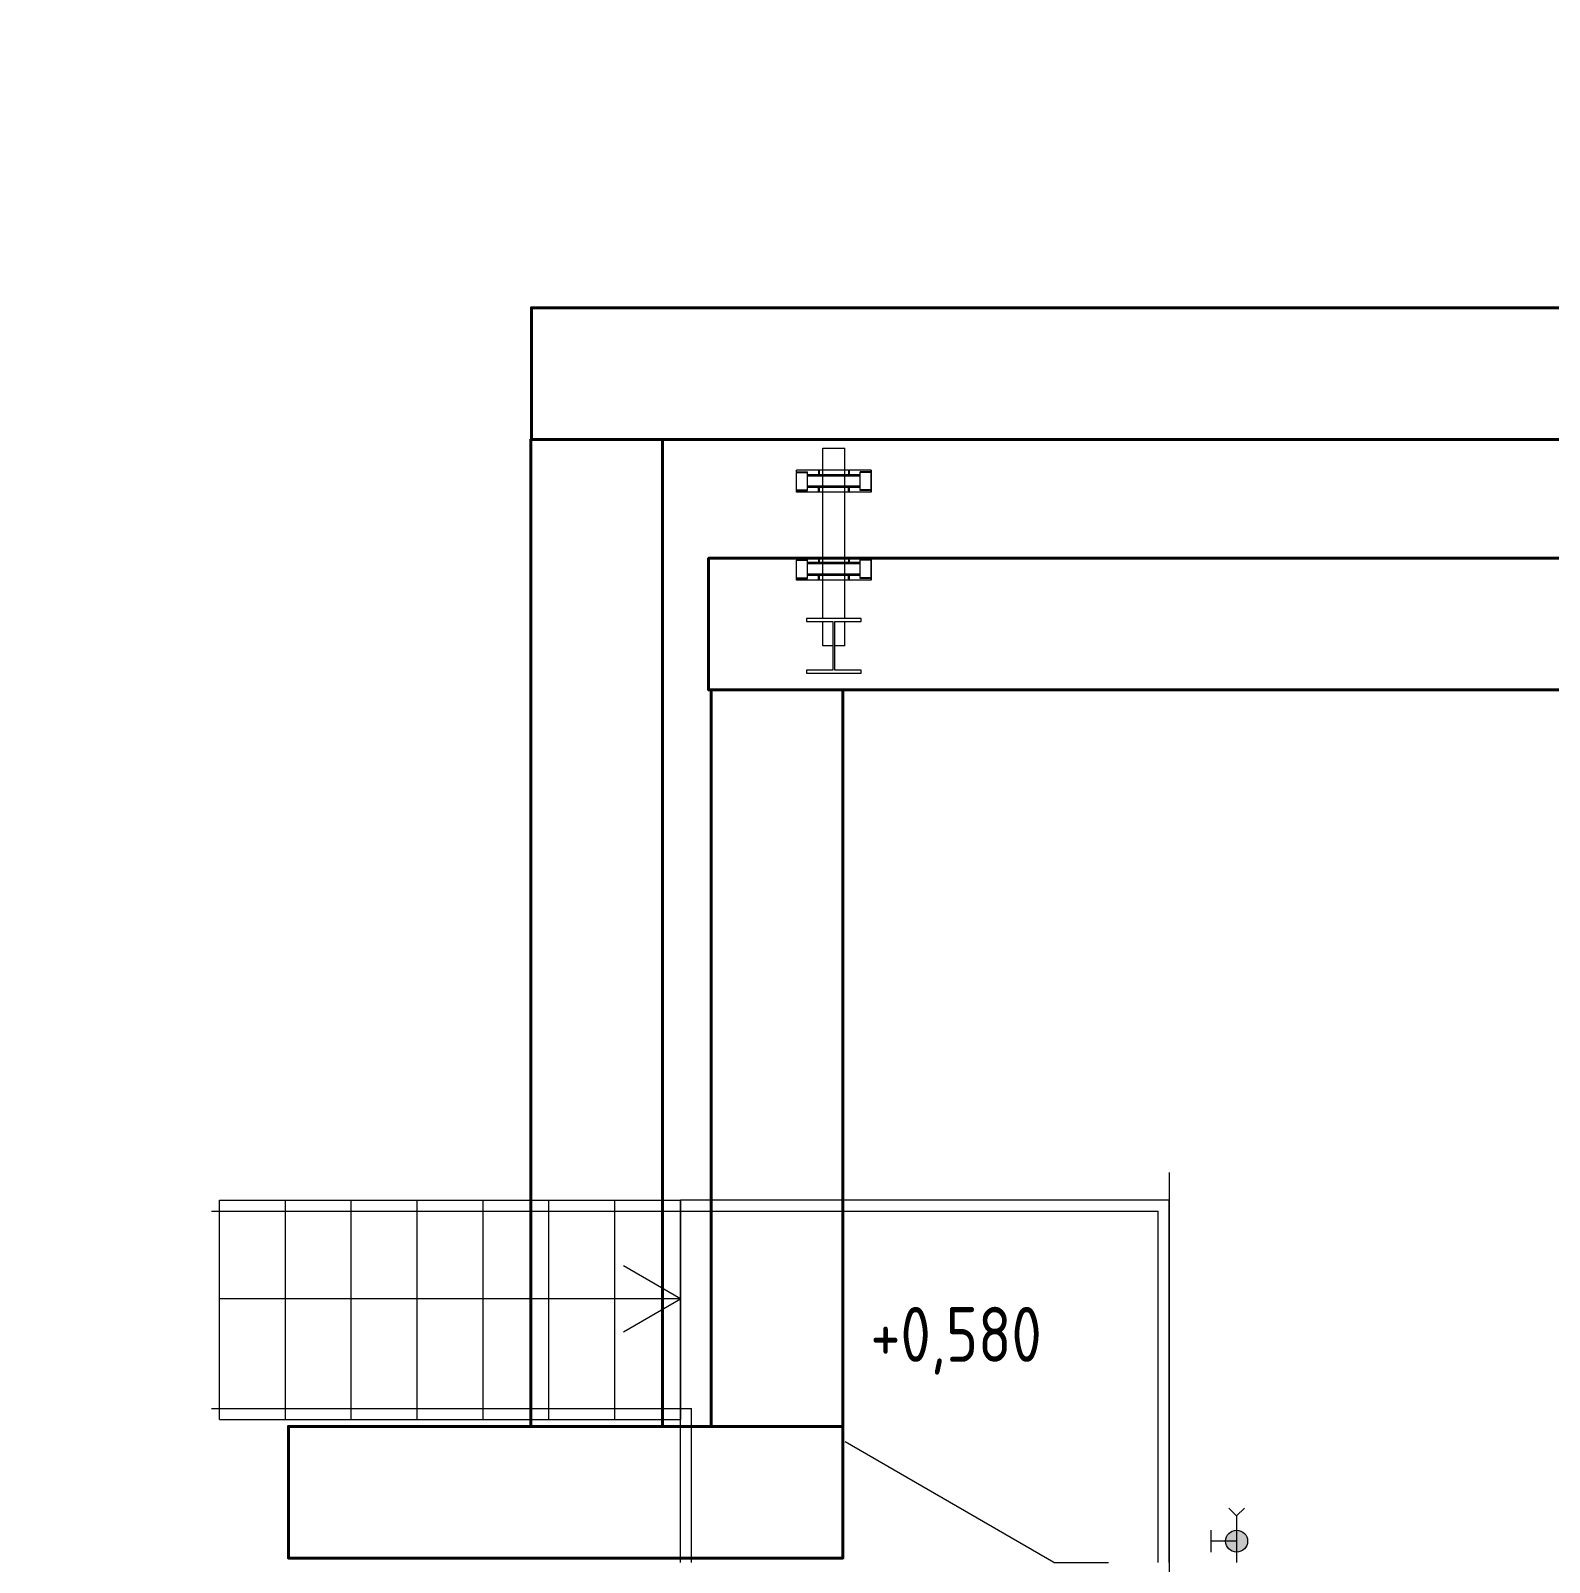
# Model space of a CAD drawing. Header units: millimetres. Extents: x -553547 to 230550, y -59438 to 214451.
# Drawn here: x 92728 to 99646, y 23805 to 30782 of the extents above; entities that cross this region are included whole.
import ezdxf
from ezdxf import colors
from ezdxf.entities.mleader import LeaderData, LeaderLine
from ezdxf.math import Vec2, Vec3

# ---------------------------------------------------------------- set-up
doc = ezdxf.new("R2010")
doc.units = ezdxf.units.MM
doc.linetypes.add('осевая', pattern=[50.8, 31.75, -6.35, 6.35, -6.35])
for name, color, linetype, lineweight in [('_Оси', 252, 'Continuous', 9), ('АР_Двери', 250, 'Continuous', 9), ('АР_Размеры', 7, 'Continuous', 20), ('АР_Тонкие', 7, 'Continuous', 0), ('В1 - хоз.-питьевой водопровод', 5, 'Continuous', 40), ('Эл.проводка', 5, 'Continuous', 60)]:
    doc.layers.add(name, color=color, linetype=linetype, lineweight=lineweight)
doc.layers.add('АТ_Кабельный короб', color=7, linetype='Continuous', lineweight=50, true_color=0xff01ff)
doc.layers.add('ПЛАН-EMBED 1_DWG$0$DwgTemplate', color=7, linetype='Continuous')
doc.layers.add('ПЛАН-EMBED 1_DWG$0$Опоры', color=7, linetype='Continuous')
doc.styles.add('GOST type A', font='GOST2304A.ttf')
doc.linetypes.add('FENCELINE1', pattern='A,6.35,-2.54,[133,ltypeshp.shx,S=2.54,R=0,X=-2.54,Y=0],-2.54,25.4', length=36.83)
doc.linetypes.add('КАБЕЛЬ_В_КОРОБЕ', pattern='A,5,[130,ltypeshp.shx,S=1,R=0,X=0,Y=0],1.5,[130,ltypeshp.shx,S=1.5,R=90,X=0,Y=-1],0,[130,ltypeshp.shx,S=2.1,R=90,X=0,Y=1],1,[130,ltypeshp.shx,S=1,R=0,X=0.5,Y=0],5', length=12.5)

# ---------------------------------------------------------------- blocks, each defined once
blk = doc.blocks.new('АР')
at = {"color": 252}
ml = blk.add_multileader_mtext('Standard', dxfattribs=at)
ml.set_content('0,000', color=252, style='GOST type A')
ml.set_leader_properties(color=256)
ml.build(insert=Vec2(0, 0))
ml.multileader.update_dxf_attribs({"has_dogleg": 0, "has_text_frame": 1, "text_left_attachment_type": 7, "text_right_attachment_type": 6, "dogleg_length": 0, "arrow_head_size": 200})
ctx = ml.context
ctx.base_point, ctx.char_height, ctx.arrow_head_size, ctx.landing_gap_size, ctx.plane_origin = Vec3(649404.1, -245448.8), 250, 200, 50, Vec3(-514199.9, -248177.5)
ctx.left_attachment, ctx.right_attachment = 7, 6
notes = []
notes.append((ctx, [(0, (0, 0, 0), (0, 0), (1, 0), 1, [])]))
ctx.mtext.insert, ctx.mtext.flow_direction = Vec3(649454.1, -245161.3), 5
ml = blk.add_multileader_mtext('Standard', dxfattribs=at)
ml.set_content('0,000', color=252, style='GOST type A')
ml.set_leader_properties(color=256)
ml.build(insert=Vec2(0, 0))
ml.multileader.update_dxf_attribs({"has_dogleg": 0, "has_text_frame": 1, "text_left_attachment_type": 7, "text_right_attachment_type": 6, "dogleg_length": 0, "arrow_head_size": 200})
ctx = ml.context
ctx.base_point, ctx.char_height, ctx.arrow_head_size, ctx.landing_gap_size, ctx.plane_origin = Vec3(641715.8, -241787.5), 250, 200, 50, Vec3(-521888.2, -239063.6)
ctx.left_attachment, ctx.right_attachment = 7, 6
notes.append((ctx, [(0, (0, 0, 0), (0, 0), (1, 0), 1, [])]))
ctx.mtext.insert, ctx.mtext.flow_direction = Vec3(641765.8, -241500), 5
ml = blk.add_multileader_mtext('Standard', dxfattribs=at)
ml.set_content('-0,020', color=252, style='GOST type A')
ml.set_leader_properties(color=256)
ml.build(insert=Vec2(0, 0))
ml.multileader.update_dxf_attribs({"has_dogleg": 0, "has_text_frame": 1, "text_left_attachment_type": 7, "text_right_attachment_type": 6, "dogleg_length": 0, "arrow_head_size": 200})
ctx = ml.context
ctx.base_point, ctx.char_height, ctx.arrow_head_size, ctx.landing_gap_size, ctx.plane_origin = Vec3(677883.5, -235529.3), 250, 200, 50, Vec3(-485627.9, -231830.1)
ctx.left_attachment, ctx.right_attachment = 7, 6
notes.append((ctx, [(0, (0, 0, 0), (0, 0), (1, 0), 1, [])]))
ctx.mtext.insert, ctx.mtext.flow_direction = Vec3(677933.5, -235241.8), 5
ml = blk.add_multileader_mtext('Standard', dxfattribs=at)
ml.set_content('0,000', color=252, style='GOST type A')
ml.set_leader_properties(color=256)
ml.build(insert=Vec2(0, 0))
ml.multileader.update_dxf_attribs({"has_dogleg": 0, "has_text_frame": 1, "text_left_attachment_type": 7, "text_right_attachment_type": 6, "dogleg_length": 0, "arrow_head_size": 200})
ctx = ml.context
ctx.base_point, ctx.char_height, ctx.arrow_head_size, ctx.landing_gap_size, ctx.plane_origin = Vec3(656104.7, -253706.8), 250, 200, 50, Vec3(-507499.3, -250982.9)
ctx.left_attachment, ctx.right_attachment = 7, 6
notes.append((ctx, [(0, (0, 0, 0), (0, 0), (1, 0), 1, [])]))
ctx.mtext.insert, ctx.mtext.flow_direction = Vec3(656154.7, -253419.3), 5
ml = blk.add_multileader_mtext('Standard', dxfattribs=at)
ml.set_content('0,000', color=252, style='GOST type A')
ml.set_leader_properties(color=256)
ml.build(insert=Vec2(0, 0))
ml.multileader.update_dxf_attribs({"has_dogleg": 0, "has_text_frame": 1, "text_left_attachment_type": 7, "text_right_attachment_type": 6, "dogleg_length": 0, "arrow_head_size": 200})
ctx = ml.context
ctx.base_point, ctx.char_height, ctx.arrow_head_size, ctx.landing_gap_size, ctx.plane_origin = Vec3(674120.3, -254449.4), 250, 200, 50, Vec3(-489483.8, -251725.5)
ctx.left_attachment, ctx.right_attachment = 7, 6
notes.append((ctx, [(0, (0, 0, 0), (0, 0), (1, 0), 1, [])]))
ctx.mtext.insert, ctx.mtext.flow_direction = Vec3(674170.3, -254161.9), 5
ml = blk.add_multileader_mtext('Standard', dxfattribs=at)
ml.set_content('0,000', color=252, style='GOST type A')
ml.set_leader_properties(color=256)
ml.build(insert=Vec2(0, 0))
ml.multileader.update_dxf_attribs({"has_dogleg": 0, "has_text_frame": 1, "text_left_attachment_type": 7, "text_right_attachment_type": 6, "dogleg_length": 0, "arrow_head_size": 200})
ctx = ml.context
ctx.base_point, ctx.char_height, ctx.arrow_head_size, ctx.landing_gap_size, ctx.plane_origin = Vec3(683757.5, -246454.6), 250, 200, 50, Vec3(-479846.5, -243730.6)
ctx.left_attachment, ctx.right_attachment = 7, 6
notes.append((ctx, [(0, (0, 0, 0), (0, 0), (1, 0), 1, [])]))
ctx.mtext.insert, ctx.mtext.flow_direction = Vec3(683807.5, -246167), 5
ml = blk.add_multileader_mtext('Standard', dxfattribs=at)
ml.set_content('0,000', color=252, style='GOST type A')
ml.set_leader_properties(color=256)
ml.build(insert=Vec2(0, 0))
ml.multileader.update_dxf_attribs({"has_dogleg": 0, "has_text_frame": 1, "text_left_attachment_type": 7, "text_right_attachment_type": 6, "dogleg_length": 0, "arrow_head_size": 200})
ctx = ml.context
ctx.base_point, ctx.char_height, ctx.arrow_head_size, ctx.landing_gap_size, ctx.plane_origin = Vec3(643346.8, -237132.2), 250, 200, 50, Vec3(-520257.3, -234408.2)
ctx.left_attachment, ctx.right_attachment = 7, 6
notes.append((ctx, [(0, (0, 0, 0), (0, 0), (1, 0), 1, [])]))
ctx.mtext.insert, ctx.mtext.flow_direction = Vec3(643396.8, -236844.6), 5
ml = blk.add_multileader_mtext('Standard', dxfattribs=at)
ml.set_content('+0,100', color=252, style='GOST type A')
ml.set_leader_properties(color=256)
ml.build(insert=Vec2(0, 0))
ml.multileader.update_dxf_attribs({"has_dogleg": 0, "has_text_frame": 1, "text_left_attachment_type": 7, "text_right_attachment_type": 6, "dogleg_length": 0, "arrow_head_size": 200})
ctx = ml.context
ctx.base_point, ctx.char_height, ctx.arrow_head_size, ctx.landing_gap_size, ctx.plane_origin = Vec3(670361, -237807.4), 250, 200, 50, Vec3(-493243.1, -235083.5)
ctx.left_attachment, ctx.right_attachment = 7, 6
notes.append((ctx, [(0, (0, 0, 0), (0, 0), (1, 0), 1, [])]))
ctx.mtext.insert, ctx.mtext.flow_direction = Vec3(670411, -237519.9), 5
ml = blk.add_multileader_mtext('Standard', dxfattribs=at)
ml.set_content('+0,600', color=252, style='GOST type A')
ml.set_leader_properties(color=256)
ml.build(insert=Vec2(0, 0))
ml.multileader.update_dxf_attribs({"has_dogleg": 0, "has_text_frame": 1, "text_left_attachment_type": 7, "text_right_attachment_type": 6, "dogleg_length": 0, "arrow_head_size": 200})
ctx = ml.context
ctx.base_point, ctx.char_height, ctx.arrow_head_size, ctx.landing_gap_size, ctx.plane_origin = Vec3(651984.7, -241980.5), 250, 200, 50, Vec3(-511405.9, -240931)
ctx.left_attachment, ctx.right_attachment = 7, 6
notes.append((ctx, [(0, (0, 0, 0), (0, 0), (1, 0), 1, [])]))
ctx.mtext.insert, ctx.mtext.flow_direction = Vec3(652034.7, -241693), 5
ml = blk.add_multileader_mtext('Standard', dxfattribs=at)
ml.set_content('-0,100', color=252, style='GOST type A')
ml.set_leader_properties(color=256)
ml.build(insert=Vec2(0, 0))
ml.multileader.update_dxf_attribs({"has_dogleg": 0, "has_text_frame": 1, "text_left_attachment_type": 7, "text_right_attachment_type": 6, "dogleg_length": 0, "arrow_head_size": 200})
ctx = ml.context
ctx.base_point, ctx.char_height, ctx.arrow_head_size, ctx.landing_gap_size, ctx.plane_origin = Vec3(648501.3, -240196.6, 75705.6), 250, 200, 50, Vec3(-514889.3, -239147.1, 75705.6)
ctx.left_attachment, ctx.right_attachment = 7, 6
notes.append((ctx, [(0, (0, 0, 0), (0, 0), (1, 0), 1, [])]))
ctx.mtext.insert, ctx.mtext.flow_direction = Vec3(648551.3, -239909, 75705.6), 5
for ctx, leaders in notes:
    for number, flags, end, landing, length, lines in leaders:
        leader = LeaderData()
        leader.index, (leader.has_last_leader_line, leader.has_dogleg_vector, leader.attachment_direction) = number, flags
        leader.last_leader_point, leader.dogleg_vector, leader.dogleg_length = Vec3(end), Vec3(landing), length
        for number, points, colour, breaks in lines:
            line = LeaderLine()
            line.index, line.vertices, line.color, line.breaks = number, Vec3.list(points), colors.encode_raw_color(colour), breaks
            leader.lines.append(line)
        ctx.leaders.append(leader)
blk = doc.blocks.new('план А')
at = {"layer": 'В1 - хоз.-питьевой водопровод', "lineweight": 0, "true_color": 0x636466}
blk.add_hatch(color=251, dxfattribs=at).paths.add_polyline_path([(101656, 10185.6, 1), (101756, 10185.6, 1)])
at = {"color": 251, "lineweight": 0, "ltscale": 100, "true_color": 0x636466}
blk.add_line((100873.2, 10088.6), (101123.2, 10088.9), dxfattribs=at)
at = {"layer": '_Оси', "color": 251, "linetype": 'осевая', "lineweight": 0, "ltscale": 80, "true_color": 0x636466}
blk.add_line((101398.7, 11864.9), (101398.7, -12837.6), dxfattribs=at)
at = {"layer": 'АР_Двери', "color": 251, "lineweight": 0, "true_color": 0x636466}
blk.add_line((100873.2, 10088.6), (99922.3, 10637.7), dxfattribs=at)
at = {"layer": 'АР_Размеры', "color": 251, "lineweight": 0, "true_color": 0x636466}
blk.add_line((99173.2, 11603), (99173.2, 11399.2), dxfattribs=at)
at = {"layer": 'АР_Тонкие', "color": 251, "lineweight": 0, "ltscale": 0.1, "true_color": 0x636466}
for p, q in [((97073.2, 11738.9), (99173.2, 11738.9)), ((97073.2, 10738.9), (97073.2, 11738.9)), ((97373.2, 10738.9), (97373.2, 11738.9)), ((97673.2, 10738.9), (97673.2, 11738.9)), ((97973.2, 10738.9), (97973.2, 11738.9)), ((98273.2, 10738.9), (98273.2, 11738.9)), ((98573.2, 10738.9), (98573.2, 11738.9)), ((98873.2, 10738.9), (98873.2, 11738.9)), ((99173.2, 11738.9), (99173.2, 10738.9)), ((99173.2, 10738.9), (99173.2, 11738.9)), ((101398.7, 11738.9), (99173.2, 11738.9)), ((101398.7, 10088.9), (101398.7, 11738.9)), ((99173.2, 10088.9), (99173.2, 10838.9)), ((97073.2, 10738.9), (99173.2, 10738.9))]:
    blk.add_line(p, q, dxfattribs=at)
at = {"layer": 'АР_Тонкие', "color": 251, "linetype": 'FENCELINE1', "lineweight": 0, "ltscale": 13, "true_color": 0x636466}
for p, q in [((97036.4, 11688.9), (99173.2, 11688.9)), ((99173.2, 11688.9), (101348.7, 11688.9)), ((101348.7, 10088.9), (101348.7, 11688.9)), ((97036.4, 10788.9), (99223.2, 10788.9)), ((99223.2, 10088.9), (99223.2, 10788.9))]:
    blk.add_line(p, q, dxfattribs=at)
at = {"layer": 'АР_Тонкие', "color": 251, "lineweight": 0, "true_color": 0x636466}
for p, q in [((99173.2, 11288.9), (98913.4, 11438.9)), ((98913.4, 11138.9), (99173.2, 11288.9))]:
    blk.add_line(p, q, dxfattribs=at)
blk.add_lwpolyline([(99173.2, 11288.9), (97073.2, 11288.9)], dxfattribs=at)
at = {"layer": 'В1 - хоз.-питьевой водопровод', "color": 251, "lineweight": 0, "true_color": 0x636466}
for p, q in [((101706, 10300.7), (101670.6, 10336.1)), ((101706, 10300.7), (101741.4, 10336.1)), ((101706, 10300.7), (101706, 10088.6)), ((101588.9, 10235.6), (101588.9, 10135.6)), ((101706, 10185.6), (101588.9, 10185.6))]:
    blk.add_line(p, q, dxfattribs=at)
blk.add_circle((101706, 10185.6), 50, dxfattribs=at)
at = {"color": 251, "lineweight": 0, "true_color": 0x636466}
ml = blk.add_multileader_mtext('Standard', dxfattribs=at)
ml.set_content('-0,020', color=(99, 100, 102), style='GOST type A')
ml.set_leader_properties(color=256)
ml.build(insert=Vec2(0, 0))
ml.multileader.update_dxf_attribs({"has_dogleg": 0, "has_text_frame": 1, "text_left_attachment_type": 7, "text_right_attachment_type": 6, "dogleg_length": 0, "arrow_head_size": 200})
ctx = ml.context
ctx.base_point, ctx.char_height, ctx.arrow_head_size, ctx.landing_gap_size, ctx.plane_origin = Vec3(127408.4, 11033.4), 250, 200, 50, Vec3(-1036103.1, 14732.6)
ctx.left_attachment, ctx.right_attachment = 7, 6
notes = []
notes.append((ctx, [(0, (0, 0, 0), (0, 0), (1, 0), 1, [])]))
ctx.mtext.insert, ctx.mtext.flow_direction = Vec3(127458.4, 11320.9), 5
ml = blk.add_multileader_mtext('Standard', dxfattribs=at)
ml.set_content('+0,580', color=(99, 100, 102), style='GOST type A')
ml.set_leader_properties(color=256)
ml.build(insert=Vec2(0, 0))
ml.multileader.update_dxf_attribs({"has_dogleg": 0, "has_text_frame": 1, "text_left_attachment_type": 7, "text_right_attachment_type": 6, "dogleg_length": 0, "arrow_head_size": 200})
ctx = ml.context
ctx.base_point, ctx.char_height, ctx.arrow_head_size, ctx.landing_gap_size, ctx.plane_origin = Vec3(99987.8, 10964.7), 250, 200, 50, Vec3(-1063402.8, 12014.2)
ctx.left_attachment, ctx.right_attachment = 7, 6
notes.append((ctx, [(0, (0, 0, 0), (0, 0), (1, 0), 1, [])]))
ctx.mtext.insert, ctx.mtext.flow_direction = Vec3(100037.8, 11252.2), 5
for ctx, leaders in notes:
    for number, flags, end, landing, length, lines in leaders:
        leader = LeaderData()
        leader.index, (leader.has_last_leader_line, leader.has_dogleg_vector, leader.attachment_direction) = number, flags
        leader.last_leader_point, leader.dogleg_vector, leader.dogleg_length = Vec3(end), Vec3(landing), length
        for number, points, colour, breaks in lines:
            line = LeaderLine()
            line.index, line.vertices, line.color, line.breaks = number, Vec3.list(points), colors.encode_raw_color(colour), breaks
            leader.lines.append(line)
        ctx.leaders.append(leader)

msp = doc.modelspace()

# ---------------------------------------------------------------- linework, layer by layer
at = {"layer": 'ПЛАН-EMBED 1_DWG$0$DwgTemplate', "color": 252, "linetype": 'Continuous', "lineweight": 15, "true_color": 0x939598}
for p, q in [((96336.507, 28104.613, 23605.68), (96336.507, 28879.613, 23605.68)), ((96336.507, 28879.613, 23605.68), (96436.506, 28879.613, 23605.68)), ((96436.506, 28104.613, 23605.68), (96436.506, 28879.613, 23605.68)), ((96336.507, 28379.613, 23605.68), (96336.507, 28679.613, 23605.68)), ((96436.506, 28379.613, 23605.68), (96436.506, 28679.613, 23605.68)), ((96261.506, 28104.613, 23605.68), (96261.506, 28090.613, 23605.68)), ((96511.506, 28104.613, 23605.68), (96261.506, 28104.613, 23605.68)), ((96261.506, 28090.613, 23605.68), (96382.006, 28090.613, 23605.68)), ((96336.507, 27979.613, 23605.68), (96336.507, 28090.613, 23605.68)), ((96382.006, 28090.613, 23605.68), (96382.006, 27868.613, 23605.68)), ((96391.006, 27868.613, 23605.68), (96391.006, 28090.613, 23605.68)), ((96391.006, 28090.613, 23605.68), (96511.506, 28090.613, 23605.68)), ((96436.506, 27979.613, 23605.68), (96436.506, 28090.613, 23605.68)), ((96511.506, 28090.613, 23605.68), (96511.506, 28104.613, 23605.68)), ((96382.006, 27979.613, 23605.68), (96336.507, 27979.613, 23605.68)), ((96436.506, 27979.613, 23605.68), (96391.006, 27979.613, 23605.68)), ((96261.506, 27868.613, 23605.68), (96261.506, 27854.613, 23605.68)), ((96382.006, 27868.613, 23605.68), (96261.506, 27868.613, 23605.68)), ((96261.506, 27854.613, 23605.68), (96511.506, 27854.613, 23605.68)), ((96511.506, 27868.613, 23605.68), (96391.006, 27868.613, 23605.68)), ((96511.506, 27854.613, 23605.68), (96511.506, 27868.613, 23605.68))]:
    msp.add_line(p, q, dxfattribs=at)
at = {"layer": 'ПЛАН-EMBED 1_DWG$0$Опоры', "color": 252, "linetype": 'Continuous', "lineweight": 15, "true_color": 0x939598}
for p, q in [((96216.167, 28772.415, 23605.68), (96216.161, 28769.415, 23605.68)), ((96216.161, 28769.415, 23605.68), (96266.161, 28769.415, 23605.68)), ((96216.167, 28772.415, 23605.68), (96266.167, 28772.415, 23605.68)), ((96216.501, 28772.415, 23605.68), (96216.501, 28779.613, 23605.68)), ((96316.495, 28779.613, 23605.68), (96216.501, 28779.613, 23605.68)), ((96266.161, 28769.415, 23605.68), (96266.167, 28772.415, 23605.68)), ((96316.275, 28758.613, 23605.68), (96266.187, 28758.613, 23605.68)), ((96506.182, 28755.613, 23605.68), (96266.19, 28755.613, 23605.68)), ((96506.185, 28752.613, 23605.68), (96266.193, 28752.613, 23605.68)), ((96316.495, 28779.613, 23605.68), (96316.275, 28761.613, 23605.68)), ((96319.275, 28761.613, 23605.68), (96316.275, 28761.613, 23605.68)), ((96316.275, 28761.613, 23605.68), (96316.275, 28758.613, 23605.68)), ((96319.275, 28758.613, 23605.68), (96316.275, 28758.613, 23605.68)), ((96319.275, 28758.613, 23605.68), (96316.493, 28758.613, 23605.68)), ((96319.495, 28779.613, 23605.68), (96316.495, 28779.613, 23605.68)), ((96319.495, 28779.613, 23605.68), (96319.275, 28761.613, 23605.68)), ((96319.275, 28761.613, 23605.68), (96319.275, 28758.613, 23605.68)), ((96319.493, 28758.613, 23605.68), (96319.501, 28762.149, 23605.68)), ((96506.178, 28758.613, 23605.68), (96319.493, 28758.613, 23605.68)), ((96319.501, 28779.613, 23605.68), (96319.495, 28779.613, 23605.68)), ((96453.494, 28779.613, 23605.68), (96319.501, 28779.613, 23605.68)), ((96319.501, 28762.149, 23605.68), (96319.501, 28779.613, 23605.68)), ((96453.494, 28779.613, 23605.68), (96453.274, 28761.613, 23605.68)), ((96453.274, 28761.613, 23605.68), (96456.274, 28761.613, 23605.68)), ((96453.274, 28761.613, 23605.68), (96453.274, 28758.613, 23605.68)), ((96453.274, 28758.613, 23605.68), (96456.274, 28758.613, 23605.68)), ((96453.494, 28779.613, 23605.68), (96456.494, 28779.613, 23605.68)), ((96456.274, 28761.613, 23605.68), (96456.494, 28779.613, 23605.68)), ((96456.274, 28758.613, 23605.68), (96456.274, 28761.613, 23605.68)), ((96456.281, 28762.149, 23605.68), (96456.5, 28762.149, 23605.68)), ((96456.5, 28762.149, 23605.68), (96456.493, 28758.613, 23605.68)), ((96456.494, 28779.613, 23605.68), (96456.5, 28779.613, 23605.68)), ((96456.5, 28779.613, 23605.68), (96456.5, 28762.149, 23605.68)), ((96556.5, 28779.613, 23605.68), (96456.5, 28779.613, 23605.68)), ((96506.161, 28769.415, 23605.68), (96506.167, 28772.415, 23605.68)), ((96556.161, 28769.415, 23605.68), (96506.161, 28769.415, 23605.68)), ((96556.167, 28772.415, 23605.68), (96506.167, 28772.415, 23605.68)), ((96556.161, 28769.415, 23605.68), (96556.167, 28772.415, 23605.68)), ((96556.274, 28758.613, 23605.68), (96556.186, 28758.613, 23605.68)), ((96556.193, 28755.613, 23605.68), (96556.189, 28755.613, 23605.68)), ((96556.193, 28755.613, 23605.68), (96556.381, 28755.613, 23605.68)), ((96556.193, 28752.613, 23605.68), (96556.193, 28755.613, 23605.68)), ((96556.381, 28752.613, 23605.68), (96556.193, 28752.613, 23605.68)), ((96556.274, 28755.613, 23605.68), (96556.274, 28758.613, 23605.68)), ((96556.274, 28758.613, 23605.68), (96556.5, 28758.613, 23605.68)), ((96556.5, 28755.613, 23605.68), (96556.274, 28755.613, 23605.68)), ((96556.381, 28755.613, 23605.68), (96556.381, 28752.613, 23605.68)), ((96556.5, 28779.613, 23605.68), (96556.506, 28779.613, 23605.68)), ((96556.5, 28679.613, 23605.68), (96556.5, 28779.613, 23605.68)), ((96556.5, 28758.613, 23605.68), (96556.5, 28755.613, 23605.68)), ((96556.506, 28779.613, 23605.68), (96556.506, 28679.613, 23605.68)), ((96216.161, 28689.812, 23605.68), (96266.161, 28689.812, 23605.68)), ((96216.161, 28689.812, 23605.68), (96216.167, 28686.812, 23605.68)), ((96216.167, 28686.812, 23605.68), (96266.167, 28686.812, 23605.68)), ((96216.501, 28679.613, 23605.68), (96216.501, 28686.812, 23605.68)), ((96316.495, 28679.613, 23605.68), (96216.501, 28679.613, 23605.68)), ((96266.167, 28686.812, 23605.68), (96266.161, 28689.812, 23605.68)), ((96506.178, 28700.613, 23605.68), (96266.187, 28700.613, 23605.68)), ((96506.182, 28703.613, 23605.68), (96266.19, 28703.613, 23605.68)), ((96506.185, 28706.613, 23605.68), (96266.193, 28706.613, 23605.68)), ((96316.275, 28697.613, 23605.68), (96316.275, 28700.613, 23605.68)), ((96319.275, 28700.613, 23605.68), (96316.275, 28700.613, 23605.68)), ((96316.495, 28679.613, 23605.68), (96316.275, 28697.613, 23605.68)), ((96319.275, 28697.613, 23605.68), (96316.275, 28697.613, 23605.68)), ((96319.495, 28679.613, 23605.68), (96316.501, 28679.613, 23605.68)), ((96319.275, 28697.613, 23605.68), (96319.275, 28700.613, 23605.68)), ((96319.495, 28679.613, 23605.68), (96319.275, 28697.613, 23605.68)), ((96319.493, 28700.613, 23605.68), (96319.501, 28697.078, 23605.68)), ((96319.501, 28679.613, 23605.68), (96319.495, 28679.613, 23605.68)), ((96319.501, 28697.078, 23605.68), (96319.501, 28679.613, 23605.68)), ((96453.494, 28679.613, 23605.68), (96319.501, 28679.613, 23605.68)), ((96456.274, 28700.613, 23605.68), (96453.274, 28700.613, 23605.68)), ((96453.274, 28697.613, 23605.68), (96453.274, 28700.613, 23605.68)), ((96453.494, 28679.613, 23605.68), (96453.274, 28697.613, 23605.68)), ((96456.274, 28697.613, 23605.68), (96453.274, 28697.613, 23605.68)), ((96456.494, 28679.613, 23605.68), (96453.494, 28679.613, 23605.68)), ((96456.274, 28700.613, 23605.68), (96456.274, 28697.613, 23605.68)), ((96456.274, 28697.613, 23605.68), (96456.494, 28679.613, 23605.68)), ((96456.5, 28697.078, 23605.68), (96456.281, 28697.078, 23605.68)), ((96456.5, 28697.078, 23605.68), (96456.493, 28700.613, 23605.68)), ((96456.494, 28679.613, 23605.68), (96456.5, 28679.613, 23605.68)), ((96456.5, 28679.613, 23605.68), (96456.5, 28697.078, 23605.68)), ((96556.5, 28679.613, 23605.68), (96456.5, 28679.613, 23605.68)), ((96506.167, 28686.812, 23605.68), (96506.161, 28689.812, 23605.68)), ((96556.161, 28689.812, 23605.68), (96506.161, 28689.812, 23605.68)), ((96556.167, 28686.812, 23605.68), (96506.167, 28686.812, 23605.68)), ((96556.167, 28686.812, 23605.68), (96556.161, 28689.812, 23605.68)), ((96556.274, 28700.613, 23605.68), (96556.186, 28700.613, 23605.68)), ((96556.193, 28703.613, 23605.68), (96556.189, 28703.613, 23605.68)), ((96556.193, 28706.613, 23605.68), (96556.381, 28706.613, 23605.68)), ((96556.193, 28703.613, 23605.68), (96556.193, 28706.613, 23605.68)), ((96556.381, 28703.613, 23605.68), (96556.193, 28703.613, 23605.68)), ((96556.274, 28703.613, 23605.68), (96556.5, 28703.613, 23605.68)), ((96556.274, 28700.613, 23605.68), (96556.274, 28703.613, 23605.68)), ((96556.5, 28700.613, 23605.68), (96556.274, 28700.613, 23605.68)), ((96556.381, 28706.613, 23605.68), (96556.381, 28703.613, 23605.68)), ((96556.5, 28703.613, 23605.68), (96556.5, 28700.613, 23605.68)), ((96556.506, 28679.613, 23605.68), (96556.5, 28679.613, 23605.68)), ((96216.167, 28372.415, 23605.68), (96216.161, 28369.415, 23605.68)), ((96216.161, 28369.415, 23605.68), (96266.161, 28369.415, 23605.68)), ((96216.167, 28372.415, 23605.68), (96266.167, 28372.415, 23605.68)), ((96216.501, 28372.415, 23605.68), (96216.501, 28379.613, 23605.68)), ((96316.495, 28379.613, 23605.68), (96216.501, 28379.613, 23605.68)), ((96266.161, 28369.415, 23605.68), (96266.167, 28372.415, 23605.68)), ((96316.275, 28358.613, 23605.68), (96266.187, 28358.613, 23605.68)), ((96506.182, 28355.613, 23605.68), (96266.19, 28355.613, 23605.68)), ((96506.185, 28352.613, 23605.68), (96266.193, 28352.613, 23605.68)), ((96316.495, 28379.613, 23605.68), (96316.275, 28361.613, 23605.68)), ((96319.275, 28361.613, 23605.68), (96316.275, 28361.613, 23605.68)), ((96316.275, 28361.613, 23605.68), (96316.275, 28358.613, 23605.68)), ((96319.275, 28358.613, 23605.68), (96316.275, 28358.613, 23605.68)), ((96319.275, 28358.613, 23605.68), (96316.493, 28358.613, 23605.68)), ((96319.495, 28379.613, 23605.68), (96316.495, 28379.613, 23605.68)), ((96319.495, 28379.613, 23605.68), (96319.275, 28361.613, 23605.68)), ((96319.275, 28361.613, 23605.68), (96319.275, 28358.613, 23605.68)), ((96319.493, 28358.613, 23605.68), (96319.501, 28362.149, 23605.68)), ((96506.178, 28358.613, 23605.68), (96319.493, 28358.613, 23605.68)), ((96319.501, 28379.613, 23605.68), (96319.495, 28379.613, 23605.68)), ((96319.501, 28362.149, 23605.68), (96319.501, 28379.613, 23605.68)), ((96453.494, 28379.613, 23605.68), (96319.501, 28379.613, 23605.68)), ((96453.494, 28379.613, 23605.68), (96453.274, 28361.613, 23605.68)), ((96453.274, 28361.613, 23605.68), (96453.274, 28358.613, 23605.68)), ((96453.274, 28361.613, 23605.68), (96456.274, 28361.613, 23605.68)), ((96453.274, 28358.613, 23605.68), (96456.274, 28358.613, 23605.68)), ((96453.494, 28379.613, 23605.68), (96456.494, 28379.613, 23605.68)), ((96456.274, 28361.613, 23605.68), (96456.494, 28379.613, 23605.68)), ((96456.274, 28358.613, 23605.68), (96456.274, 28361.613, 23605.68)), ((96456.281, 28362.149, 23605.68), (96456.5, 28362.149, 23605.68)), ((96456.5, 28362.149, 23605.68), (96456.493, 28358.613, 23605.68)), ((96456.494, 28379.613, 23605.68), (96456.5, 28379.613, 23605.68)), ((96456.5, 28379.613, 23605.68), (96456.5, 28362.149, 23605.68)), ((96556.5, 28379.613, 23605.68), (96456.5, 28379.613, 23605.68)), ((96506.161, 28369.415, 23605.68), (96506.167, 28372.415, 23605.68)), ((96556.161, 28369.415, 23605.68), (96506.161, 28369.415, 23605.68)), ((96556.167, 28372.415, 23605.68), (96506.167, 28372.415, 23605.68)), ((96556.161, 28369.415, 23605.68), (96556.167, 28372.415, 23605.68)), ((96556.274, 28358.613, 23605.68), (96556.186, 28358.613, 23605.68)), ((96556.193, 28355.613, 23605.68), (96556.189, 28355.613, 23605.68)), ((96556.193, 28352.613, 23605.68), (96556.193, 28355.613, 23605.68)), ((96556.193, 28355.613, 23605.68), (96556.381, 28355.613, 23605.68)), ((96556.381, 28352.613, 23605.68), (96556.193, 28352.613, 23605.68)), ((96556.274, 28358.613, 23605.68), (96556.5, 28358.613, 23605.68)), ((96556.274, 28355.613, 23605.68), (96556.274, 28358.613, 23605.68)), ((96556.5, 28355.613, 23605.68), (96556.274, 28355.613, 23605.68)), ((96556.381, 28355.613, 23605.68), (96556.381, 28352.613, 23605.68)), ((96556.5, 28379.613, 23605.68), (96556.506, 28379.613, 23605.68)), ((96556.5, 28279.613, 23605.68), (96556.5, 28379.613, 23605.68)), ((96556.5, 28358.613, 23605.68), (96556.5, 28355.613, 23605.68)), ((96556.506, 28379.613, 23605.68), (96556.506, 28279.613, 23605.68)), ((96216.161, 28289.812, 23605.68), (96266.161, 28289.812, 23605.68)), ((96216.161, 28289.812, 23605.68), (96216.167, 28286.812, 23605.68)), ((96216.167, 28286.812, 23605.68), (96266.167, 28286.812, 23605.68)), ((96216.501, 28279.613, 23605.68), (96216.501, 28286.812, 23605.68)), ((96316.495, 28279.613, 23605.68), (96216.501, 28279.613, 23605.68)), ((96266.167, 28286.812, 23605.68), (96266.161, 28289.812, 23605.68)), ((96506.178, 28300.613, 23605.68), (96266.187, 28300.613, 23605.68)), ((96506.182, 28303.613, 23605.68), (96266.19, 28303.613, 23605.68)), ((96506.185, 28306.613, 23605.68), (96266.193, 28306.613, 23605.68)), ((96316.275, 28297.613, 23605.68), (96316.275, 28300.613, 23605.68)), ((96319.275, 28300.613, 23605.68), (96316.275, 28300.613, 23605.68)), ((96319.275, 28297.613, 23605.68), (96316.275, 28297.613, 23605.68)), ((96316.495, 28279.613, 23605.68), (96316.275, 28297.613, 23605.68)), ((96319.495, 28279.613, 23605.68), (96316.501, 28279.613, 23605.68)), ((96319.275, 28300.613, 23605.68), (96319.275, 28297.613, 23605.68)), ((96319.275, 28297.613, 23605.68), (96319.495, 28279.613, 23605.68)), ((96319.501, 28297.078, 23605.68), (96319.493, 28300.613, 23605.68)), ((96319.495, 28279.613, 23605.68), (96319.501, 28279.613, 23605.68)), ((96319.501, 28279.613, 23605.68), (96319.501, 28297.078, 23605.68)), ((96453.494, 28279.613, 23605.68), (96319.501, 28279.613, 23605.68)), ((96456.274, 28300.613, 23605.68), (96453.274, 28300.613, 23605.68)), ((96453.274, 28297.613, 23605.68), (96453.274, 28300.613, 23605.68)), ((96456.274, 28297.613, 23605.68), (96453.274, 28297.613, 23605.68)), ((96453.494, 28279.613, 23605.68), (96453.274, 28297.613, 23605.68)), ((96456.494, 28279.613, 23605.68), (96453.494, 28279.613, 23605.68)), ((96456.274, 28300.613, 23605.68), (96456.274, 28297.613, 23605.68)), ((96456.274, 28297.613, 23605.68), (96456.494, 28279.613, 23605.68)), ((96456.5, 28297.078, 23605.68), (96456.281, 28297.078, 23605.68)), ((96456.5, 28297.078, 23605.68), (96456.493, 28300.613, 23605.68)), ((96456.494, 28279.613, 23605.68), (96456.5, 28279.613, 23605.68)), ((96456.5, 28279.613, 23605.68), (96456.5, 28297.078, 23605.68)), ((96556.5, 28279.613, 23605.68), (96456.5, 28279.613, 23605.68)), ((96506.167, 28286.812, 23605.68), (96506.161, 28289.812, 23605.68)), ((96556.161, 28289.812, 23605.68), (96506.161, 28289.812, 23605.68)), ((96556.167, 28286.812, 23605.68), (96506.167, 28286.812, 23605.68)), ((96556.167, 28286.812, 23605.68), (96556.161, 28289.812, 23605.68)), ((96556.274, 28300.613, 23605.68), (96556.186, 28300.613, 23605.68)), ((96556.193, 28303.613, 23605.68), (96556.189, 28303.613, 23605.68)), ((96556.193, 28303.613, 23605.68), (96556.193, 28306.613, 23605.68)), ((96556.193, 28306.613, 23605.68), (96556.381, 28306.613, 23605.68)), ((96556.381, 28303.613, 23605.68), (96556.193, 28303.613, 23605.68)), ((96556.274, 28300.613, 23605.68), (96556.274, 28303.613, 23605.68)), ((96556.274, 28303.613, 23605.68), (96556.5, 28303.613, 23605.68)), ((96556.5, 28300.613, 23605.68), (96556.274, 28300.613, 23605.68)), ((96556.381, 28306.613, 23605.68), (96556.381, 28303.613, 23605.68)), ((96556.5, 28303.613, 23605.68), (96556.5, 28300.613, 23605.68)), ((96556.506, 28279.613, 23605.68), (96556.5, 28279.613, 23605.68))]:
    msp.add_line(p, q, dxfattribs=at)
for centre, major_axis, start_param, end_param in [((96216.085, 28729.613, 23605.68), (0, 55), 3.90329807, 5.52147989), ((96266.085, 28729.613, 23605.68), (0, -55), 0.76170542, 2.37988724), ((96266.077, 28729.613, 23605.68), (0, -62.271), 0.8129733, 2.32861935), ((96506.085, 28729.613, 23605.68), (0, -55), 0.76170542, 2.37988724), ((96556.085, 28729.613, 23605.68), (0, -55), 0.76170542, 2.37988724), ((96556.076, 28729.613, 23605.68), (0, -62.271), 0.8129733, 2.32861935), ((96216.085, 28329.613, 23605.68), (0, 55), 3.90329807, 5.52147989), ((96266.085, 28329.613, 23605.68), (0, -55), 0.76170542, 2.37988724), ((96266.077, 28329.613, 23605.68), (0, -62.271), 0.8129733, 2.32861935), ((96506.085, 28329.613, 23605.68), (0, -55), 0.76170542, 2.37988724), ((96556.085, 28329.613, 23605.68), (0, -55), 0.76170542, 2.37988724), ((96556.076, 28329.613, 23605.68), (0, -62.271), 0.8129733, 2.32861935)]:
    msp.add_ellipse(centre, major_axis=major_axis, ratio=0.002, start_param=start_param, end_param=end_param, dxfattribs=at)
at = {"layer": 'Эл.проводка', "color": 252, "lineweight": 40, "true_color": 0x939598}
for points in [[(117968.098, 29519.531), (117968.098, 28919.531), (95009.183, 28919.531), (95009.183, 29519.531)], [(95606.188, 24424.643), (95006.188, 24424.643), (95006.188, 28919.531), (95606.188, 28919.531)], [(117793.746, 28378.864), (117793.746, 27778.864), (95815.853, 27778.864), (95815.853, 28378.864)], [(96427.621, 24424.643), (95827.621, 24424.643), (95827.621, 27778.864), (96427.621, 27778.864)], [(96427.621, 24424.643), (96427.621, 23824.643), (93902.2, 23824.643), (93902.2, 24424.643)]]:
    msp.add_lwpolyline(points, close=True, dxfattribs=at)

# ---------------------------------------------------------------- block references
at = {"layer": 'АР_Размеры', "color": 18, "true_color": 0x000000}
for p in [(-553547.366, 214451.275), (-485509.064, 206951.83)]:
    msp.add_blockref('АР', p, dxfattribs=at)
at = {"layer": 'АТ_Кабельный короб', "linetype": 'КАБЕЛЬ_В_КОРОБЕ', "ltscale": 50}
msp.add_blockref('план А', (-3484.747, 13716.579), dxfattribs=at)

doc.saveas('drawing.dxf')
